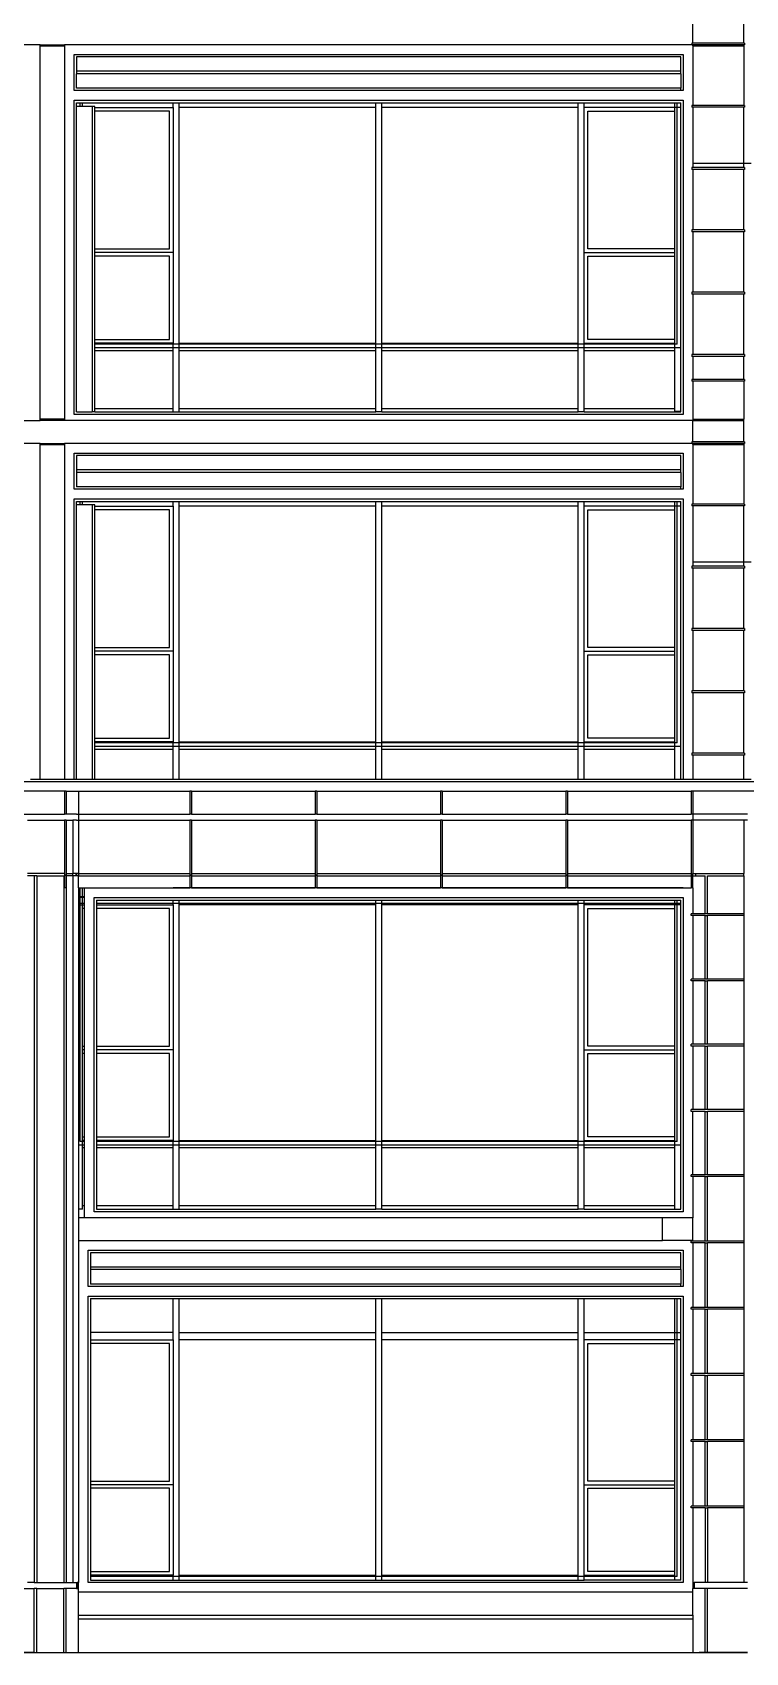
# Model space of a CAD drawing. Extents: x -311 to 61613, y 0 to 58400.
# Drawn here: x 7935 to 13835, y 0 to 13412 of the extents above; entities that cross this region are included whole.
import ezdxf

# ---------------------------------------------------------------- set-up
doc = ezdxf.new("R2010")
doc.units = 0
doc.header["$LTSCALE"] = 1000
doc.header["$MEASUREMENT"] = 0
doc.layers.add('AD-AREA-OUTL', color=31, linetype='Continuous')

msp = doc.modelspace()

# ---------------------------------------------------------------- linework, layer by layer
at = {"layer": 'AD-AREA-OUTL', "color": 252}
for p, q in [((13400, 13324), (13400, 13500)), ((13820, 13324), (13820, 13500)), ((8000, 13310), (4447, 13310)), ((8000, 13310), (8200, 13310)), ((8000, 13300), (8000, 13310)), ((8000, 10210), (8000, 13300)), ((8000, 13300), (8200, 13300)), ((13390, 13310), (8200, 13310)), ((8200, 13310), (8200, 13300)), ((8200, 13300), (8200, 10210)), ((13400, 13324), (13390, 13324)), ((13390, 13324), (13390, 13310)), ((13390, 13310), (13390, 13309)), ((13400, 13309), (13390, 13309)), ((13820, 13324), (13400, 13324)), ((13410, 13309), (13400, 13309)), ((13400, 13300), (13400, 13309)), ((13400, 13300), (13410, 13300)), ((13400, 13300), (13400, 12808)), ((13820, 13309), (13410, 13309)), ((13410, 13309), (13410, 13300)), ((13410, 13300), (13820, 13300)), ((13825, 13324), (13820, 13324)), ((13825, 13309), (13820, 13309)), ((13820, 13309), (13820, 13300)), ((13820, 13300), (13820, 12808)), ((13825, 13324), (13825, 13309)), ((8280, 12930), (8280, 13230)), ((8280, 13230), (13320, 13230)), ((8300, 13210), (8300, 13090)), ((13300, 13210), (8300, 13210)), ((13300, 13090), (13300, 13210)), ((13320, 13230), (13320, 12930)), ((8300, 13090), (8300, 13070)), ((13300, 13090), (8300, 13090)), ((8300, 12950), (8300, 13070)), ((13300, 13070), (8300, 13070)), ((13300, 13070), (13300, 13090)), ((13300, 13070), (13300, 12950)), ((13300, 12930), (8280, 12930)), ((13300, 12950), (8300, 12950)), ((13300, 12930), (13300, 12950)), ((13320, 12930), (13300, 12930)), ((8280, 12850), (13320, 12850)), ((8280, 10250), (8280, 12850)), ((8300, 12830), (8330, 12830)), ((8300, 12800), (8300, 12830)), ((8300, 10270), (8300, 12800)), ((8330, 12800), (8300, 12800)), ((8330, 12830), (8350, 12830)), ((8330, 12800), (8330, 12830)), ((8350, 12800), (8330, 12800)), ((8350, 12830), (9100, 12830)), ((8350, 12800), (8350, 12830)), ((8430, 12800), (8350, 12800)), ((8430, 12800), (8430, 10270)), ((8450, 12800), (8430, 12800)), ((8450, 12790), (8450, 12800)), ((8450, 12760), (8450, 12790)), ((8450, 12790), (9100, 12790)), ((8450, 11620), (8450, 12760)), ((9070, 12760), (8450, 12760)), ((9070, 11620), (9070, 12760)), ((9100, 12830), (9150, 12830)), ((9100, 12790), (9100, 12830)), ((9100, 12790), (9100, 11590)), ((9150, 12830), (10775, 12830)), ((9150, 12790), (9150, 12830)), ((9150, 10840), (9150, 12790)), ((10775, 12790), (9150, 12790)), ((10775, 12830), (10825, 12830)), ((10775, 12790), (10775, 12830)), ((10775, 10840), (10775, 12790)), ((10825, 12830), (12450, 12830)), ((10825, 12790), (10825, 12830)), ((10825, 10840), (10825, 12790)), ((12450, 12790), (10825, 12790)), ((12450, 12830), (12500, 12830)), ((12450, 12790), (12450, 12830)), ((12450, 10840), (12450, 12790)), ((12500, 12830), (13250, 12830)), ((12500, 12790), (12500, 12830)), ((12500, 11590), (12500, 12790)), ((13250, 12790), (12500, 12790)), ((12530, 12760), (13250, 12760)), ((12530, 11620), (12530, 12760)), ((13250, 12830), (13270, 12830)), ((13250, 12790), (13250, 12830)), ((13250, 12760), (13250, 12790)), ((13270, 12790), (13250, 12790)), ((13250, 11620), (13250, 12760)), ((13270, 12830), (13300, 12830)), ((13270, 12790), (13270, 12830)), ((13300, 12790), (13270, 12790)), ((13270, 10830), (13270, 12790)), ((13300, 12790), (13300, 12830)), ((13300, 10800), (13300, 12790)), ((13320, 12850), (13320, 10250)), ((13400, 12808), (13390, 12808)), ((13390, 12808), (13390, 12793)), ((13400, 12793), (13390, 12793)), ((13820, 12808), (13400, 12808)), ((13820, 12793), (13400, 12793)), ((13400, 12793), (13400, 12330)), ((13825, 12808), (13820, 12808)), ((13825, 12793), (13820, 12793)), ((13820, 12330), (13820, 12793)), ((13825, 12808), (13825, 12793)), ((13400, 12293), (13390, 12293)), ((13390, 12293), (13390, 12278)), ((13400, 12278), (13390, 12278)), ((13400, 12330), (13400, 12293)), ((13400, 12330), (13820, 12330)), ((13820, 12293), (13400, 12293)), ((13820, 12278), (13400, 12278)), ((13400, 12278), (13400, 11777)), ((13820, 12293), (13820, 12330)), ((13820, 12330), (13880, 12330)), ((13825, 12293), (13820, 12293)), ((13825, 12278), (13820, 12278)), ((13820, 11777), (13820, 12278)), ((13825, 12293), (13825, 12278)), ((13400, 11777), (13390, 11777)), ((13390, 11777), (13390, 11762)), ((13400, 11762), (13390, 11762)), ((13820, 11777), (13400, 11777)), ((13820, 11762), (13400, 11762)), ((13400, 11762), (13400, 11261)), ((13825, 11777), (13820, 11777)), ((13825, 11762), (13820, 11762)), ((13820, 11261), (13820, 11762)), ((13825, 11777), (13825, 11762)), ((8450, 11590), (8450, 11620)), ((8450, 11620), (9070, 11620)), ((8450, 11560), (8450, 11590)), ((9100, 11590), (8450, 11590)), ((8450, 10870), (8450, 11560)), ((9070, 11560), (8450, 11560)), ((9070, 10870), (9070, 11560)), ((9100, 11590), (9100, 10840)), ((12500, 10840), (12500, 11590)), ((12500, 11590), (13250, 11590)), ((13250, 11620), (12530, 11620)), ((12530, 11560), (13250, 11560)), ((12530, 10870), (12530, 11560)), ((13250, 11590), (13250, 11620)), ((13250, 11560), (13250, 11590)), ((13250, 10870), (13250, 11560)), ((13400, 11261), (13390, 11261)), ((13390, 11261), (13390, 11246)), ((13400, 11246), (13390, 11246)), ((13820, 11261), (13400, 11261)), ((13820, 11246), (13400, 11246)), ((13400, 11246), (13400, 10745)), ((13825, 11261), (13820, 11261)), ((13825, 11246), (13820, 11246)), ((13820, 10745), (13820, 11246)), ((13825, 11261), (13825, 11246)), ((8450, 10840), (8450, 10870)), ((8450, 10870), (9070, 10870)), ((13250, 10870), (12530, 10870)), ((13250, 10840), (13250, 10870)), ((8450, 10830), (8450, 10840)), ((9100, 10840), (8450, 10840)), ((8450, 10800), (8450, 10830)), ((9100, 10830), (8450, 10830)), ((8450, 10780), (8450, 10800)), ((9100, 10800), (8450, 10800)), ((8450, 10300), (8450, 10780)), ((8450, 10780), (9100, 10780)), ((9100, 10830), (9100, 10840)), ((9100, 10800), (9100, 10830)), ((9150, 10830), (9100, 10830)), ((9100, 10780), (9100, 10800)), ((9150, 10800), (9100, 10800)), ((9100, 10300), (9100, 10780)), ((9150, 10830), (9150, 10840)), ((9150, 10840), (10775, 10840)), ((9150, 10800), (9150, 10830)), ((10775, 10830), (9150, 10830)), ((9150, 10780), (9150, 10800)), ((10775, 10800), (9150, 10800)), ((9150, 10300), (9150, 10780)), ((9150, 10780), (10775, 10780)), ((10775, 10830), (10775, 10840)), ((10775, 10800), (10775, 10830)), ((10825, 10830), (10775, 10830)), ((10775, 10780), (10775, 10800)), ((10825, 10800), (10775, 10800)), ((10775, 10300), (10775, 10780)), ((10825, 10830), (10825, 10840)), ((10825, 10840), (12450, 10840)), ((10825, 10800), (10825, 10830)), ((12450, 10830), (10825, 10830)), ((12450, 10800), (10825, 10800)), ((10825, 10780), (10825, 10800)), ((10825, 10300), (10825, 10780)), ((10825, 10780), (12450, 10780)), ((12450, 10830), (12450, 10840)), ((12500, 10830), (12450, 10830)), ((12450, 10800), (12450, 10830)), ((12500, 10800), (12450, 10800)), ((12450, 10780), (12450, 10800)), ((12450, 10300), (12450, 10780)), ((12500, 10830), (12500, 10840)), ((12500, 10840), (13250, 10840)), ((13250, 10830), (12500, 10830)), ((12500, 10800), (12500, 10830)), ((13250, 10800), (12500, 10800)), ((12500, 10780), (12500, 10800)), ((12500, 10300), (12500, 10780)), ((12500, 10780), (13250, 10780)), ((13250, 10830), (13250, 10840)), ((13270, 10830), (13250, 10830)), ((13250, 10800), (13250, 10830)), ((13250, 10780), (13250, 10800)), ((13300, 10800), (13250, 10800)), ((13250, 10300), (13250, 10780)), ((13300, 10276), (13300, 10800)), ((13400, 10745), (13390, 10745)), ((13390, 10745), (13390, 10730)), ((13400, 10730), (13390, 10730)), ((13820, 10745), (13400, 10745)), ((13820, 10730), (13400, 10730)), ((13400, 10730), (13400, 10540)), ((13825, 10745), (13820, 10745)), ((13825, 10730), (13820, 10730)), ((13820, 10540), (13820, 10730)), ((13825, 10745), (13825, 10730)), ((13400, 10540), (13390, 10540)), ((13390, 10540), (13390, 10525)), ((13400, 10525), (13390, 10525)), ((13820, 10540), (13400, 10540)), ((13820, 10525), (13400, 10525)), ((13400, 10525), (13400, 10210)), ((13825, 10540), (13820, 10540)), ((13825, 10525), (13820, 10525)), ((13820, 10525), (13820, 10210)), ((13825, 10540), (13825, 10525)), ((4447, 10200), (8000, 10200)), ((8000, 10200), (8000, 10210)), ((8200, 10210), (8000, 10210)), ((8200, 10200), (8000, 10200)), ((8200, 10210), (8200, 10200)), ((13400, 10200), (8200, 10200)), ((13320, 10250), (8280, 10250)), ((8300, 10270), (8430, 10270)), ((8450, 10270), (8430, 10270)), ((8450, 10270), (8450, 10300)), ((8450, 10300), (9100, 10300)), ((8450, 10270), (9100, 10270)), ((9100, 10270), (9100, 10300)), ((9100, 10270), (9150, 10270)), ((9150, 10270), (9150, 10300)), ((9150, 10300), (10775, 10300)), ((9150, 10270), (10775, 10270)), ((10775, 10270), (10775, 10300)), ((10825, 10270), (10775, 10270)), ((10825, 10270), (10825, 10300)), ((10825, 10300), (12450, 10300)), ((10825, 10270), (12450, 10270)), ((12450, 10270), (12450, 10300)), ((12500, 10270), (12450, 10270)), ((12500, 10270), (12500, 10300)), ((12500, 10300), (13250, 10300)), ((12500, 10270), (13250, 10270)), ((13250, 10276), (13250, 10300)), ((13250, 10276), (13300, 10276)), ((13250, 10270), (13250, 10276)), ((13250, 10270), (13300, 10270)), ((13300, 10270), (13300, 10276)), ((13400, 10210), (13410, 10210)), ((13400, 10210), (13400, 10200)), ((13400, 10200), (13410, 10200)), ((13400, 10024), (13400, 10200)), ((13410, 10210), (13820, 10210)), ((13410, 10200), (13410, 10210)), ((13410, 10200), (13820, 10200)), ((13820, 10200), (13820, 10210)), ((13820, 10024), (13820, 10200)), ((8000, 10010), (4447, 10010)), ((8000, 10010), (8200, 10010)), ((8000, 10000), (8000, 10010)), ((8000, 7230), (8000, 10000)), ((8000, 10000), (8200, 10000)), ((13390, 10010), (8200, 10010)), ((8200, 10010), (8200, 10000)), ((8200, 10000), (8200, 7230)), ((8280, 9630), (8280, 9930)), ((8280, 9930), (13320, 9930)), ((13320, 9930), (13320, 9630)), ((13400, 10024), (13390, 10024)), ((13390, 10024), (13390, 10010)), ((13390, 10010), (13390, 10009)), ((13400, 10009), (13390, 10009)), ((13820, 10024), (13400, 10024)), ((13410, 10009), (13400, 10009)), ((13400, 10000), (13400, 10009)), ((13400, 10000), (13410, 10000)), ((13400, 10000), (13400, 9508)), ((13820, 10009), (13410, 10009)), ((13410, 10009), (13410, 10000)), ((13410, 10000), (13820, 10000)), ((13825, 10024), (13820, 10024)), ((13825, 10009), (13820, 10009)), ((13820, 10009), (13820, 10000)), ((13820, 10000), (13820, 9508)), ((13825, 10024), (13825, 10009)), ((8300, 9910), (8300, 9790)), ((13300, 9910), (8300, 9910)), ((13300, 9790), (13300, 9910)), ((8300, 9790), (8300, 9770)), ((13300, 9790), (8300, 9790)), ((8300, 9770), (8300, 9650)), ((13300, 9770), (8300, 9770)), ((13300, 9770), (13300, 9790)), ((13300, 9770), (13300, 9650)), ((13300, 9630), (8280, 9630)), ((8280, 9550), (13320, 9550)), ((8280, 7230), (8280, 9550)), ((13300, 9650), (8300, 9650)), ((8300, 9530), (8330, 9530)), ((8300, 9500), (8300, 9530)), ((8330, 9530), (8350, 9530)), ((8330, 9500), (8330, 9530)), ((8350, 9530), (9100, 9530)), ((8350, 9500), (8350, 9530)), ((9100, 9530), (9150, 9530)), ((9100, 9490), (9100, 9530)), ((9150, 9530), (10775, 9530)), ((9150, 9490), (9150, 9530)), ((10775, 9530), (10825, 9530)), ((10775, 9490), (10775, 9530)), ((10825, 9530), (12450, 9530)), ((10825, 9490), (10825, 9530)), ((12450, 9530), (12500, 9530)), ((12450, 9490), (12450, 9530)), ((12500, 9530), (13250, 9530)), ((12500, 9490), (12500, 9530)), ((13250, 9530), (13270, 9530)), ((13250, 9490), (13250, 9530)), ((13270, 9530), (13300, 9530)), ((13270, 9490), (13270, 9530)), ((13300, 9630), (13300, 9650)), ((13320, 9630), (13300, 9630)), ((13300, 9490), (13300, 9530)), ((13320, 9550), (13320, 7230)), ((8300, 7230), (8300, 9500)), ((8330, 9500), (8300, 9500)), ((8350, 9500), (8330, 9500)), ((8430, 9500), (8350, 9500)), ((8430, 9500), (8430, 7230)), ((8450, 9500), (8430, 9500)), ((8450, 9490), (8450, 9500)), ((8450, 9460), (8450, 9490)), ((8450, 9490), (9100, 9490)), ((8450, 8320), (8450, 9460)), ((9070, 9460), (8450, 9460)), ((9070, 8320), (9070, 9460)), ((9100, 9490), (9100, 8290)), ((9150, 7540), (9150, 9490)), ((10775, 9490), (9150, 9490)), ((10775, 7540), (10775, 9490)), ((10825, 7540), (10825, 9490)), ((12450, 9490), (10825, 9490)), ((12450, 7540), (12450, 9490)), ((12500, 8290), (12500, 9490)), ((13250, 9490), (12500, 9490)), ((12530, 9460), (13250, 9460)), ((12530, 8320), (12530, 9460)), ((13250, 9460), (13250, 9490)), ((13270, 9490), (13250, 9490)), ((13250, 8320), (13250, 9460)), ((13300, 9490), (13270, 9490)), ((13270, 7530), (13270, 9490)), ((13300, 7500), (13300, 9490)), ((13400, 9508), (13390, 9508)), ((13390, 9508), (13390, 9493)), ((13400, 9493), (13390, 9493)), ((13820, 9508), (13400, 9508)), ((13820, 9493), (13400, 9493)), ((13400, 9493), (13400, 9030)), ((13825, 9508), (13820, 9508)), ((13825, 9493), (13820, 9493)), ((13820, 9030), (13820, 9493)), ((13825, 9508), (13825, 9493)), ((13400, 8993), (13390, 8993)), ((13390, 8993), (13390, 8978)), ((13400, 9030), (13400, 8993)), ((13400, 9030), (13820, 9030)), ((13820, 8993), (13400, 8993)), ((13820, 8993), (13820, 9030)), ((13820, 9030), (13880, 9030)), ((13825, 8993), (13820, 8993)), ((13825, 8993), (13825, 8978)), ((13400, 8978), (13390, 8978)), ((13820, 8978), (13400, 8978)), ((13400, 8978), (13400, 8477)), ((13825, 8978), (13820, 8978)), ((13820, 8477), (13820, 8978)), ((13400, 8477), (13390, 8477)), ((13390, 8477), (13390, 8462)), ((13400, 8462), (13390, 8462)), ((13820, 8477), (13400, 8477)), ((13820, 8462), (13400, 8462)), ((13400, 8462), (13400, 7961)), ((13825, 8477), (13820, 8477)), ((13825, 8462), (13820, 8462)), ((13820, 7961), (13820, 8462)), ((13825, 8477), (13825, 8462)), ((8450, 8290), (8450, 8320)), ((8450, 8320), (9070, 8320)), ((13250, 8320), (12530, 8320)), ((13250, 8290), (13250, 8320)), ((8450, 8260), (8450, 8290)), ((9100, 8290), (8450, 8290)), ((8450, 7570), (8450, 8260)), ((9070, 8260), (8450, 8260)), ((9070, 7570), (9070, 8260)), ((9100, 8290), (9100, 7540)), ((12500, 7540), (12500, 8290)), ((12500, 8290), (13250, 8290)), ((12530, 8260), (13250, 8260)), ((12530, 7570), (12530, 8260)), ((13250, 8260), (13250, 8290)), ((13250, 7570), (13250, 8260)), ((13400, 7961), (13390, 7961)), ((13390, 7961), (13390, 7946)), ((13400, 7946), (13390, 7946)), ((13820, 7961), (13400, 7961)), ((13820, 7946), (13400, 7946)), ((13400, 7946), (13400, 7445)), ((13825, 7961), (13820, 7961)), ((13825, 7946), (13820, 7946)), ((13820, 7445), (13820, 7946)), ((13825, 7961), (13825, 7946)), ((8450, 7540), (8450, 7570)), ((8450, 7570), (9070, 7570)), ((8450, 7530), (8450, 7540)), ((9100, 7540), (8450, 7540)), ((8450, 7500), (8450, 7530)), ((9100, 7530), (8450, 7530)), ((9100, 7530), (9100, 7540)), ((9100, 7500), (9100, 7530)), ((9150, 7530), (9100, 7530)), ((9150, 7530), (9150, 7540)), ((9150, 7540), (10775, 7540)), ((9150, 7500), (9150, 7530)), ((10775, 7530), (9150, 7530)), ((10775, 7530), (10775, 7540)), ((10775, 7500), (10775, 7530)), ((10825, 7530), (10775, 7530)), ((10825, 7530), (10825, 7540)), ((10825, 7540), (12450, 7540)), ((12450, 7530), (10825, 7530)), ((10825, 7500), (10825, 7530)), ((12450, 7530), (12450, 7540)), ((12500, 7530), (12450, 7530)), ((12450, 7500), (12450, 7530)), ((12500, 7530), (12500, 7540)), ((12500, 7540), (13250, 7540)), ((13250, 7530), (12500, 7530)), ((12500, 7500), (12500, 7530)), ((13250, 7570), (12530, 7570)), ((13250, 7540), (13250, 7570)), ((13250, 7530), (13250, 7540)), ((13270, 7530), (13250, 7530)), ((13250, 7500), (13250, 7530)), ((9100, 7500), (8450, 7500)), ((8450, 7480), (8450, 7500)), ((8450, 7230), (8450, 7480)), ((8450, 7480), (9100, 7480)), ((9100, 7480), (9100, 7500)), ((9150, 7500), (9100, 7500)), ((9100, 7230), (9100, 7480)), ((9150, 7480), (9150, 7500)), ((10775, 7500), (9150, 7500)), ((9150, 7230), (9150, 7480)), ((9150, 7480), (10775, 7480)), ((10825, 7500), (10775, 7500)), ((10775, 7480), (10775, 7500)), ((10775, 7230), (10775, 7480)), ((12450, 7500), (10825, 7500)), ((10825, 7480), (10825, 7500)), ((10825, 7230), (10825, 7480)), ((10825, 7480), (12450, 7480)), ((12500, 7500), (12450, 7500)), ((12450, 7480), (12450, 7500)), ((12450, 7230), (12450, 7480)), ((13250, 7500), (12500, 7500)), ((12500, 7480), (12500, 7500)), ((12500, 7230), (12500, 7480)), ((12500, 7480), (13250, 7480)), ((13250, 7480), (13250, 7500)), ((13300, 7500), (13250, 7500)), ((13250, 7230), (13250, 7480)), ((13300, 7230), (13300, 7500)), ((13400, 7445), (13390, 7445)), ((13390, 7445), (13390, 7430)), ((13400, 7430), (13390, 7430)), ((13820, 7445), (13400, 7445)), ((13820, 7430), (13400, 7430)), ((13400, 7430), (13400, 7230)), ((13825, 7445), (13820, 7445)), ((13825, 7430), (13820, 7430)), ((13820, 7230), (13820, 7430)), ((13825, 7445), (13825, 7430)), ((30, 7210), (30750, 7210)), ((8200, 7130), (7850, 7130)), ((7920, 7230), (8000, 7230)), ((8000, 7230), (8200, 7230)), ((8200, 7230), (8280, 7230)), ((8200, 7130), (8200, 6940)), ((8215, 7130), (8200, 7130)), ((8215, 7130), (8315, 7130)), ((8215, 7130), (8215, 6940)), ((8280, 7230), (8300, 7230)), ((8300, 7230), (8430, 7230)), ((8315, 7130), (9237, 7130)), ((8315, 7130), (8315, 6940)), ((8430, 7230), (8450, 7230)), ((8450, 7230), (9100, 7230)), ((9100, 7230), (9150, 7230)), ((9150, 7230), (10775, 7230)), ((9237, 7130), (9237, 6940)), ((9252, 7130), (9237, 7130)), ((9252, 7130), (10274, 7130)), ((9252, 7130), (9252, 6940)), ((10274, 7130), (10274, 6940)), ((10289, 7130), (10274, 7130)), ((10289, 7130), (11311, 7130)), ((10289, 7130), (10289, 6940)), ((10775, 7230), (10825, 7230)), ((10825, 7230), (12450, 7230)), ((11311, 7130), (11311, 6940)), ((11326, 7130), (11311, 7130)), ((11326, 7130), (12348, 7130)), ((11326, 7130), (11326, 6940)), ((12348, 7130), (12348, 6940)), ((12363, 7130), (12348, 7130)), ((12363, 7130), (13385, 7130)), ((12363, 7130), (12363, 6940)), ((12450, 7230), (12500, 7230)), ((12500, 7230), (13250, 7230)), ((13250, 7230), (13300, 7230)), ((13300, 7230), (13320, 7230)), ((13320, 7230), (13400, 7230)), ((13385, 7130), (13385, 6940)), ((13400, 7130), (13385, 7130)), ((13400, 7230), (13820, 7230)), ((14285, 7130), (13400, 7130)), ((13400, 7130), (13400, 6940)), ((13820, 7230), (13880, 7230)), ((7865, 6940), (8200, 6940)), ((7895, 6890), (8200, 6890)), ((8215, 6940), (8200, 6940)), ((8200, 6890), (8200, 6450)), ((8215, 6890), (8200, 6890)), ((8300, 6940), (8215, 6940)), ((8215, 6890), (8270, 6890)), ((8215, 6890), (8215, 6450)), ((8300, 6890), (8270, 6890)), ((8270, 6890), (8270, 6450)), ((8300, 6940), (8315, 6940)), ((8300, 6890), (8315, 6890)), ((8315, 6940), (9237, 6940)), ((8315, 6940), (8315, 6890)), ((8315, 6890), (9237, 6890)), ((8315, 6890), (8315, 6450)), ((9252, 6940), (9237, 6940)), ((9237, 6890), (9237, 6450)), ((9252, 6890), (9237, 6890)), ((9252, 6940), (10274, 6940)), ((9252, 6890), (9252, 6450)), ((9252, 6890), (10274, 6890)), ((10289, 6940), (10274, 6940)), ((10274, 6890), (10274, 6450)), ((10289, 6890), (10274, 6890)), ((10289, 6940), (11311, 6940)), ((10289, 6890), (10289, 6450)), ((10289, 6890), (11311, 6890)), ((11326, 6940), (11311, 6940)), ((11311, 6890), (11311, 6450)), ((11326, 6890), (11311, 6890)), ((11326, 6940), (12348, 6940)), ((11326, 6890), (11326, 6450)), ((11326, 6890), (12348, 6890)), ((12363, 6940), (12348, 6940)), ((12348, 6890), (12348, 6450)), ((12363, 6890), (12348, 6890)), ((12363, 6940), (13385, 6940)), ((12363, 6890), (12363, 6450)), ((12363, 6890), (13385, 6890)), ((13400, 6940), (13385, 6940)), ((13385, 6890), (13385, 6450)), ((13400, 6890), (13385, 6890)), ((13400, 6940), (13400, 6890)), ((13850, 6940), (13400, 6940)), ((13400, 6890), (13400, 6450)), ((13820, 6890), (13400, 6890)), ((13850, 6890), (13820, 6890)), ((13820, 6890), (13820, 6450)), ((8200, 6450), (7895, 6450)), ((8200, 6450), (8200, 6435)), ((8215, 6450), (8215, 6435)), ((8215, 6450), (8270, 6450)), ((8295, 6450), (8270, 6450)), ((8270, 6430), (8270, 6450)), ((8300, 6450), (8295, 6450)), ((8295, 6450), (8295, 6430)), ((8315, 6450), (8300, 6450)), ((8300, 6450), (8300, 6430)), ((8315, 6450), (8315, 6430)), ((8315, 6450), (9237, 6450)), ((9237, 6450), (9237, 6435)), ((9252, 6450), (9252, 6435)), ((9252, 6450), (10274, 6450)), ((10274, 6450), (10274, 6435)), ((10289, 6450), (10289, 6435)), ((10289, 6450), (11311, 6450)), ((11311, 6450), (11311, 6435)), ((11326, 6450), (11326, 6435)), ((11326, 6450), (12348, 6450)), ((12348, 6450), (12348, 6435)), ((12363, 6450), (12363, 6435)), ((12363, 6450), (13385, 6450)), ((13385, 6450), (13385, 6435)), ((13400, 6435), (13400, 6450)), ((13400, 6450), (13420, 6450)), ((13420, 6450), (13420, 6430)), ((13420, 6450), (13820, 6450)), ((13820, 6430), (13820, 6450)), ((7950, 6430), (7895, 6430)), ((7950, 6430), (7950, 580)), ((7970, 6430), (7950, 6430)), ((7970, 6430), (7970, 580)), ((7970, 6430), (8195, 6430)), ((8195, 6430), (8195, 580)), ((8195, 6430), (8200, 6430)), ((8200, 6435), (8200, 6430)), ((8215, 6435), (8200, 6435)), ((8200, 6430), (8200, 6330)), ((8215, 6330), (8200, 6330)), ((8215, 6430), (8215, 6435)), ((8215, 6430), (8215, 580)), ((8215, 6430), (8215, 6430)), ((8270, 6430), (8215, 6430)), ((8215, 6430), (8215, 6330)), ((8295, 6430), (8270, 6430)), ((8270, 6430), (8270, 580)), ((8300, 6430), (8295, 6430)), ((8315, 6430), (8300, 6430)), ((8315, 6330), (8315, 6430)), ((8315, 6430), (9237, 6430)), ((8315, 6330), (8315, 6260)), ((8315, 6330), (8330, 6330)), ((8330, 6330), (8350, 6330)), ((8330, 6260), (8330, 6330)), ((8350, 6260), (8350, 6330)), ((8350, 6330), (8365, 6330)), ((8365, 6260), (8365, 6330)), ((8365, 6330), (8445, 6330)), ((8445, 6330), (9100, 6330)), ((8445, 6330), (8445, 6330)), ((8445, 6330), (9100, 6330)), ((8465, 6330), (8465, 6330)), ((9100, 6330), (9150, 6330)), ((9150, 6330), (9100, 6330)), ((9100, 6330), (9100, 6330)), ((9150, 6330), (9237, 6330)), ((10775, 6330), (9150, 6330)), ((9150, 6330), (9150, 6330)), ((9237, 6435), (9237, 6430)), ((9252, 6435), (9237, 6435)), ((9237, 6430), (9237, 6330)), ((9252, 6330), (9237, 6330)), ((9252, 6430), (9252, 6435)), ((9252, 6430), (9252, 6330)), ((9252, 6430), (10274, 6430)), ((9252, 6330), (10274, 6330)), ((10274, 6435), (10274, 6430)), ((10289, 6435), (10274, 6435)), ((10274, 6430), (10274, 6330)), ((10289, 6330), (10274, 6330)), ((10289, 6430), (10289, 6435)), ((10289, 6430), (10289, 6330)), ((10289, 6430), (11311, 6430)), ((10289, 6330), (10775, 6330)), ((10775, 6330), (10825, 6330)), ((10825, 6330), (10775, 6330)), ((10775, 6330), (10775, 6330)), ((12450, 6330), (10825, 6330)), ((10825, 6330), (11311, 6330)), ((10825, 6330), (10825, 6330)), ((11311, 6435), (11311, 6430)), ((11326, 6435), (11311, 6435)), ((11311, 6430), (11311, 6330)), ((11326, 6330), (11311, 6330)), ((11326, 6430), (11326, 6435)), ((11326, 6430), (11326, 6330)), ((11326, 6430), (12348, 6430)), ((11326, 6330), (12348, 6330)), ((12348, 6435), (12348, 6430)), ((12363, 6435), (12348, 6435)), ((12348, 6430), (12348, 6330)), ((12363, 6330), (12348, 6330)), ((12363, 6430), (12363, 6435)), ((12363, 6430), (12363, 6330)), ((12363, 6430), (13385, 6430)), ((12363, 6330), (12450, 6330)), ((12500, 6330), (12450, 6330)), ((12450, 6330), (12500, 6330)), ((12450, 6330), (12450, 6330)), ((13250, 6330), (12500, 6330)), ((12500, 6330), (12500, 6330)), ((12500, 6330), (13250, 6330)), ((13270, 6330), (13250, 6330)), ((13250, 6330), (13270, 6330)), ((13250, 6330), (13250, 6330)), ((13300, 6330), (13270, 6330)), ((13270, 6330), (13300, 6330)), ((13270, 6330), (13270, 6330)), ((13320, 6330), (13300, 6330)), ((13300, 6330), (13300, 6330)), ((13300, 6330), (13320, 6330)), ((13320, 6330), (13385, 6330)), ((13320, 6330), (13320, 6330)), ((13385, 6435), (13385, 6430)), ((13400, 6435), (13385, 6435)), ((13385, 6430), (13385, 6330)), ((13400, 6330), (13385, 6330)), ((13400, 6430), (13400, 6435)), ((13400, 6330), (13400, 6430)), ((13400, 6430), (13420, 6430)), ((13400, 6330), (13400, 6116)), ((13420, 6430), (13500, 6430)), ((13500, 6116), (13500, 6430)), ((13520, 6430), (13820, 6430)), ((13520, 6116), (13520, 6430)), ((13820, 6430), (13820, 6116)), ((8315, 6260), (8315, 6250)), ((8315, 6260), (8330, 6260)), ((8315, 6250), (8315, 6200)), ((8330, 6250), (8315, 6250)), ((8315, 6200), (8315, 6190)), ((8330, 6200), (8315, 6200)), ((8315, 6190), (8315, 4200)), ((8315, 6190), (8330, 6190)), ((8330, 6260), (8350, 6260)), ((8330, 6250), (8330, 6260)), ((8330, 6200), (8330, 6250)), ((8350, 6250), (8330, 6250)), ((8330, 6190), (8330, 6200)), ((8350, 6200), (8330, 6200)), ((8330, 6190), (8350, 6190)), ((8330, 4230), (8330, 6190)), ((8350, 6250), (8350, 6260)), ((8350, 6260), (8365, 6260)), ((8350, 6200), (8350, 6250)), ((8365, 6250), (8350, 6250)), ((8350, 6190), (8350, 6200)), ((8365, 6200), (8350, 6200)), ((8350, 6160), (8350, 6190)), ((8350, 6190), (8365, 6190)), ((8365, 6250), (8365, 6260)), ((8365, 6200), (8365, 6250)), ((8365, 6190), (8365, 6200)), ((8365, 6160), (8365, 6190)), ((8445, 6250), (13320, 6250)), ((8445, 3650), (8445, 6250)), ((8465, 6230), (8465, 6200)), ((8465, 6230), (9100, 6230)), ((8465, 6200), (8465, 6190)), ((9100, 6200), (8465, 6200)), ((8465, 6190), (8465, 6160)), ((8465, 6190), (9100, 6190)), ((9100, 6230), (9150, 6230)), ((9100, 6200), (9100, 6230)), ((9150, 6200), (9100, 6200)), ((9100, 6190), (9100, 6200)), ((9100, 6190), (9100, 4990)), ((9150, 6200), (9150, 6230)), ((9150, 6230), (10775, 6230)), ((9150, 6190), (9150, 6200)), ((10775, 6200), (9150, 6200)), ((9150, 4240), (9150, 6190)), ((10775, 6190), (9150, 6190)), ((10775, 6200), (10775, 6230)), ((10775, 6230), (10825, 6230)), ((10775, 6190), (10775, 6200)), ((10825, 6200), (10775, 6200)), ((10775, 4240), (10775, 6190)), ((10825, 6200), (10825, 6230)), ((10825, 6230), (12450, 6230)), ((10825, 6190), (10825, 6200)), ((12450, 6200), (10825, 6200)), ((10825, 4240), (10825, 6190)), ((12450, 6190), (10825, 6190)), ((12450, 6230), (12500, 6230)), ((12450, 6200), (12450, 6230)), ((12500, 6200), (12450, 6200)), ((12450, 6190), (12450, 6200)), ((12450, 4240), (12450, 6190)), ((12500, 6230), (13250, 6230)), ((12500, 6200), (12500, 6230)), ((13250, 6200), (12500, 6200)), ((12500, 6190), (12500, 6200)), ((12500, 4990), (12500, 6190)), ((13250, 6190), (12500, 6190)), ((13250, 6230), (13270, 6230)), ((13250, 6200), (13250, 6230)), ((13270, 6200), (13250, 6200)), ((13250, 6190), (13250, 6200)), ((13250, 6160), (13250, 6190)), ((13270, 6190), (13250, 6190)), ((13270, 6230), (13300, 6230)), ((13270, 6200), (13270, 6230)), ((13300, 6200), (13270, 6200)), ((13270, 6190), (13270, 6200)), ((13300, 6190), (13270, 6190)), ((13270, 4230), (13270, 6190)), ((13300, 6200), (13300, 6230)), ((13300, 6190), (13300, 6200)), ((13300, 4200), (13300, 6190)), ((13320, 6250), (13320, 3650)), ((8350, 5020), (8350, 6160)), ((8365, 6160), (8350, 6160)), ((8365, 5020), (8365, 6160)), ((8465, 6160), (8465, 5020)), ((9070, 6160), (8465, 6160)), ((9070, 5020), (9070, 6160)), ((12530, 6160), (13250, 6160)), ((12530, 5020), (12530, 6160)), ((13250, 5020), (13250, 6160)), ((13400, 6116), (13385, 6116)), ((13385, 6101), (13385, 6116)), ((13400, 6101), (13385, 6101)), ((13500, 6116), (13400, 6116)), ((13400, 6101), (13400, 5576)), ((13500, 6101), (13400, 6101)), ((13520, 6116), (13500, 6116)), ((13500, 5576), (13500, 6101)), ((13500, 6101), (13520, 6101)), ((13820, 6116), (13520, 6116)), ((13820, 6101), (13520, 6101)), ((13520, 5576), (13520, 6101)), ((13824, 6116), (13820, 6116)), ((13820, 6101), (13820, 5576)), ((13820, 6101), (13824, 6101)), ((13824, 6101), (13824, 6116)), ((13400, 5576), (13385, 5576)), ((13385, 5561), (13385, 5576)), ((13400, 5561), (13385, 5561)), ((13500, 5576), (13400, 5576)), ((13500, 5561), (13400, 5561)), ((13400, 5561), (13400, 5036)), ((13520, 5576), (13500, 5576)), ((13500, 5036), (13500, 5561)), ((13500, 5561), (13520, 5561)), ((13820, 5576), (13520, 5576)), ((13820, 5561), (13520, 5561)), ((13520, 5036), (13520, 5561)), ((13824, 5576), (13820, 5576)), ((13820, 5561), (13820, 5036)), ((13820, 5561), (13824, 5561)), ((13824, 5561), (13824, 5576)), ((8350, 4990), (8350, 5020)), ((8350, 5020), (8365, 5020)), ((8350, 4960), (8350, 4990)), ((8365, 4990), (8350, 4990)), ((8365, 4990), (8365, 5020)), ((8365, 4960), (8365, 4990)), ((8465, 5020), (8465, 4990)), ((8465, 5020), (9070, 5020)), ((8465, 4990), (8465, 4960)), ((9100, 4990), (8465, 4990)), ((9100, 4990), (9100, 4240)), ((12500, 4240), (12500, 4990)), ((12500, 4990), (13250, 4990)), ((13250, 5020), (12530, 5020)), ((13250, 4990), (13250, 5020)), ((13250, 4960), (13250, 4990)), ((13400, 5036), (13385, 5036)), ((13385, 5021), (13385, 5036)), ((13400, 5021), (13385, 5021)), ((13500, 5036), (13400, 5036)), ((13500, 5021), (13400, 5021)), ((13400, 5021), (13400, 4495)), ((13520, 5036), (13500, 5036)), ((13500, 4495), (13500, 5021)), ((13500, 5021), (13520, 5021)), ((13820, 5036), (13520, 5036)), ((13820, 5021), (13520, 5021)), ((13520, 4495), (13520, 5021)), ((13824, 5036), (13820, 5036)), ((13820, 5021), (13820, 4495)), ((13820, 5021), (13824, 5021)), ((13824, 5021), (13824, 5036)), ((8350, 4270), (8350, 4960)), ((8365, 4960), (8350, 4960)), ((8365, 4270), (8365, 4960)), ((8465, 4960), (8465, 4270)), ((9070, 4960), (8465, 4960)), ((9070, 4270), (9070, 4960)), ((12530, 4960), (13250, 4960)), ((12530, 4270), (12530, 4960)), ((13250, 4270), (13250, 4960)), ((13400, 4495), (13385, 4495)), ((13385, 4480), (13385, 4495)), ((13400, 4480), (13385, 4480)), ((13500, 4495), (13400, 4495)), ((13400, 3955), (13400, 4480)), ((13500, 4480), (13400, 4480)), ((13520, 4495), (13500, 4495)), ((13500, 3955), (13500, 4480)), ((13500, 4480), (13520, 4480)), ((13820, 4495), (13520, 4495)), ((13820, 4480), (13520, 4480)), ((13520, 3955), (13520, 4480)), ((13824, 4495), (13820, 4495)), ((13820, 4480), (13820, 3955)), ((13820, 4480), (13824, 4480)), ((13824, 4480), (13824, 4495)), ((8315, 4200), (8315, 3670)), ((8350, 4200), (8315, 4200)), ((8350, 4230), (8330, 4230)), ((8350, 4240), (8350, 4270)), ((8350, 4270), (8365, 4270)), ((8350, 4230), (8350, 4240)), ((8365, 4240), (8350, 4240)), ((8350, 4200), (8350, 4230)), ((8365, 4230), (8350, 4230)), ((8350, 4180), (8350, 4200)), ((8365, 4200), (8350, 4200)), ((8350, 3700), (8350, 4180)), ((8350, 4180), (8365, 4180)), ((8365, 4240), (8365, 4270)), ((8365, 4230), (8365, 4240)), ((8365, 4200), (8365, 4230)), ((8365, 4180), (8365, 4200)), ((8365, 3700), (8365, 4180)), ((8465, 4270), (8465, 4240)), ((8465, 4270), (9070, 4270)), ((8465, 4240), (8465, 4230)), ((9100, 4240), (8465, 4240)), ((8465, 4230), (8465, 4200)), ((9100, 4230), (8465, 4230)), ((8465, 4200), (8465, 4180)), ((9100, 4200), (8465, 4200)), ((8465, 4180), (8465, 3700)), ((8465, 4180), (9100, 4180)), ((9100, 4230), (9100, 4240)), ((9100, 4200), (9100, 4230)), ((9150, 4230), (9100, 4230)), ((9100, 4180), (9100, 4200)), ((9150, 4200), (9100, 4200)), ((9100, 3700), (9100, 4180)), ((9150, 4230), (9150, 4240)), ((9150, 4240), (10775, 4240)), ((9150, 4200), (9150, 4230)), ((10775, 4230), (9150, 4230)), ((9150, 4180), (9150, 4200)), ((10775, 4200), (9150, 4200)), ((9150, 3700), (9150, 4180)), ((9150, 4180), (10775, 4180)), ((10775, 4230), (10775, 4240)), ((10775, 4200), (10775, 4230)), ((10825, 4230), (10775, 4230)), ((10775, 4180), (10775, 4200)), ((10825, 4200), (10775, 4200)), ((10775, 3700), (10775, 4180)), ((10825, 4230), (10825, 4240)), ((10825, 4240), (12450, 4240)), ((10825, 4200), (10825, 4230)), ((12450, 4230), (10825, 4230)), ((12450, 4200), (10825, 4200)), ((10825, 4180), (10825, 4200)), ((10825, 3700), (10825, 4180)), ((10825, 4180), (12450, 4180)), ((12450, 4230), (12450, 4240)), ((12500, 4230), (12450, 4230)), ((12450, 4200), (12450, 4230)), ((12500, 4200), (12450, 4200)), ((12450, 4180), (12450, 4200)), ((12450, 3700), (12450, 4180)), ((12500, 4230), (12500, 4240)), ((12500, 4240), (13250, 4240)), ((13250, 4230), (12500, 4230)), ((12500, 4200), (12500, 4230)), ((13250, 4200), (12500, 4200)), ((12500, 4180), (12500, 4200)), ((12500, 3700), (12500, 4180)), ((12500, 4180), (13250, 4180)), ((13250, 4270), (12530, 4270)), ((13250, 4240), (13250, 4270)), ((13250, 4230), (13250, 4240)), ((13250, 4200), (13250, 4230)), ((13270, 4230), (13250, 4230)), ((13250, 4180), (13250, 4200)), ((13300, 4200), (13250, 4200)), ((13250, 3700), (13250, 4180)), ((13300, 3670), (13300, 4200)), ((13400, 3955), (13385, 3955)), ((13385, 3940), (13385, 3955)), ((13400, 3940), (13385, 3940)), ((13500, 3955), (13400, 3955)), ((13500, 3940), (13400, 3940)), ((13400, 3940), (13400, 3600)), ((13520, 3955), (13500, 3955)), ((13500, 3407), (13500, 3940)), ((13500, 3940), (13520, 3940)), ((13820, 3955), (13520, 3955)), ((13820, 3940), (13520, 3940)), ((13520, 3407), (13520, 3940)), ((13824, 3955), (13820, 3955)), ((13820, 3940), (13820, 3407)), ((13820, 3940), (13824, 3940)), ((13824, 3940), (13824, 3955)), ((8315, 3670), (8315, 3600)), ((8350, 3670), (8315, 3670)), ((8350, 3670), (8350, 3700)), ((8350, 3700), (8365, 3700)), ((8365, 3600), (8365, 3700)), ((13320, 3650), (8445, 3650)), ((8465, 3700), (8465, 3670)), ((8465, 3700), (9100, 3700)), ((8465, 3670), (9100, 3670)), ((9100, 3670), (9100, 3700)), ((9100, 3670), (9150, 3670)), ((9150, 3670), (9150, 3700)), ((9150, 3700), (10775, 3700)), ((9150, 3670), (10775, 3670)), ((10775, 3670), (10775, 3700)), ((10825, 3670), (10775, 3670)), ((10825, 3670), (10825, 3700)), ((10825, 3700), (12450, 3700)), ((10825, 3670), (12450, 3670)), ((12450, 3670), (12450, 3700)), ((12500, 3670), (12450, 3670)), ((12500, 3670), (12500, 3700)), ((12500, 3700), (13250, 3700)), ((12500, 3670), (13250, 3670)), ((13250, 3670), (13250, 3700)), ((13250, 3670), (13300, 3670)), ((8315, 3600), (8315, 3410)), ((8365, 3600), (8315, 3600)), ((13149, 3600), (8365, 3600)), ((13400, 3600), (13149, 3600)), ((13149, 3410), (13149, 3600)), ((13400, 3410), (13400, 3600)), ((8315, 3410), (13149, 3410)), ((8315, 3410), (8315, 580)), ((13400, 3410), (13149, 3410)), ((13400, 3407), (13385, 3407)), ((13385, 3392), (13385, 3407)), ((13400, 3392), (13385, 3392)), ((13400, 3407), (13400, 3410)), ((13500, 3407), (13400, 3407)), ((13400, 3392), (13400, 2858)), ((13500, 3392), (13400, 3392)), ((13520, 3407), (13500, 3407)), ((13500, 2858), (13500, 3392)), ((13500, 3392), (13520, 3392)), ((13820, 3407), (13520, 3407)), ((13820, 3392), (13520, 3392)), ((13520, 2858), (13520, 3392)), ((13824, 3407), (13820, 3407)), ((13820, 3392), (13820, 2858)), ((13820, 3392), (13824, 3392)), ((13824, 3392), (13824, 3407)), ((8395, 3030), (8395, 3330)), ((8395, 3330), (13320, 3330)), ((8415, 3310), (8415, 3190)), ((13300, 3310), (8415, 3310)), ((13300, 3190), (13300, 3310)), ((13320, 3330), (13320, 3030)), ((8415, 3190), (8415, 3170)), ((13300, 3190), (8415, 3190)), ((13300, 3170), (8415, 3170)), ((8415, 3170), (8415, 3050)), ((13300, 3170), (13300, 3190)), ((13300, 3170), (13300, 3050)), ((13300, 3030), (8395, 3030)), ((13300, 3050), (8415, 3050)), ((13300, 3030), (13300, 3050)), ((13320, 3030), (13300, 3030)), ((8395, 2950), (13320, 2950)), ((8395, 580), (8395, 2950)), ((8415, 2930), (9100, 2930)), ((8415, 2930), (8415, 2650)), ((9100, 2930), (9150, 2930)), ((9100, 2650), (9100, 2930)), ((9150, 2930), (10775, 2930)), ((9150, 2650), (9150, 2930)), ((10775, 2930), (10825, 2930)), ((10775, 2650), (10775, 2930)), ((10825, 2930), (12450, 2930)), ((10825, 2650), (10825, 2930)), ((12450, 2930), (12500, 2930)), ((12450, 2650), (12450, 2930)), ((12500, 2930), (13250, 2930)), ((12500, 2650), (12500, 2930)), ((13250, 2930), (13270, 2930)), ((13250, 2650), (13250, 2930)), ((13270, 2930), (13300, 2930)), ((13270, 2650), (13270, 2930)), ((13300, 2650), (13300, 2930)), ((13320, 2950), (13320, 580)), ((13400, 2858), (13385, 2858)), ((13385, 2843), (13385, 2858)), ((13400, 2843), (13385, 2843)), ((13500, 2858), (13400, 2858)), ((13500, 2843), (13400, 2843)), ((13400, 2843), (13400, 2310)), ((13520, 2858), (13500, 2858)), ((13500, 2310), (13500, 2843)), ((13500, 2843), (13520, 2843)), ((13820, 2858), (13520, 2858)), ((13820, 2843), (13520, 2843)), ((13520, 2310), (13520, 2843)), ((13824, 2858), (13820, 2858)), ((13820, 2843), (13820, 2310)), ((13820, 2843), (13824, 2843)), ((13824, 2843), (13824, 2858)), ((8415, 2650), (8415, 2590)), ((9100, 2650), (8415, 2650)), ((8415, 2590), (8415, 2560)), ((8415, 2590), (9100, 2590)), ((8415, 2560), (8415, 1420)), ((9070, 2560), (8415, 2560)), ((9070, 1420), (9070, 2560)), ((9100, 2590), (9100, 2650)), ((9100, 2590), (9100, 1390)), ((9150, 2590), (9150, 2650)), ((9150, 2650), (10775, 2650)), ((9150, 640), (9150, 2590)), ((10775, 2590), (9150, 2590)), ((10775, 2590), (10775, 2650)), ((10775, 640), (10775, 2590)), ((10825, 2590), (10825, 2650)), ((10825, 2650), (12450, 2650)), ((10825, 640), (10825, 2590)), ((12450, 2590), (10825, 2590)), ((12450, 2590), (12450, 2650)), ((12450, 640), (12450, 2590)), ((12500, 2650), (13250, 2650)), ((12500, 2590), (12500, 2650)), ((12500, 1390), (12500, 2590)), ((13250, 2590), (12500, 2590)), ((12530, 2560), (13250, 2560)), ((12530, 1420), (12530, 2560)), ((13250, 2590), (13250, 2650)), ((13250, 2650), (13270, 2650)), ((13250, 2560), (13250, 2590)), ((13270, 2590), (13250, 2590)), ((13250, 1420), (13250, 2560)), ((13270, 2650), (13300, 2650)), ((13270, 2590), (13270, 2650)), ((13300, 2590), (13270, 2590)), ((13270, 630), (13270, 2590)), ((13300, 2590), (13300, 2650)), ((13300, 600), (13300, 2590)), ((13400, 2310), (13385, 2310)), ((13385, 2295), (13385, 2310)), ((13400, 2295), (13385, 2295)), ((13500, 2310), (13400, 2310)), ((13500, 2295), (13400, 2295)), ((13400, 2295), (13400, 1762)), ((13520, 2310), (13500, 2310)), ((13500, 1762), (13500, 2295)), ((13500, 2295), (13520, 2295)), ((13820, 2310), (13520, 2310)), ((13820, 2295), (13520, 2295)), ((13520, 1762), (13520, 2295)), ((13824, 2310), (13820, 2310)), ((13820, 2295), (13820, 1762)), ((13820, 2295), (13824, 2295)), ((13824, 2295), (13824, 2310)), ((13400, 1762), (13385, 1762)), ((13385, 1747), (13385, 1762)), ((13400, 1747), (13385, 1747)), ((13500, 1762), (13400, 1762)), ((13500, 1747), (13400, 1747)), ((13400, 1747), (13400, 1213)), ((13520, 1762), (13500, 1762)), ((13500, 1213), (13500, 1747)), ((13500, 1747), (13520, 1747)), ((13820, 1762), (13520, 1762)), ((13820, 1747), (13520, 1747)), ((13520, 1213), (13520, 1747)), ((13824, 1762), (13820, 1762)), ((13820, 1747), (13820, 1213)), ((13820, 1747), (13824, 1747)), ((13824, 1747), (13824, 1762)), ((8415, 1420), (8415, 1390)), ((8415, 1420), (9070, 1420)), ((8415, 1390), (8415, 1360)), ((9100, 1390), (8415, 1390)), ((8415, 1360), (8415, 670)), ((9070, 1360), (8415, 1360)), ((9070, 670), (9070, 1360)), ((9100, 1390), (9100, 640)), ((12500, 640), (12500, 1390)), ((12500, 1390), (13250, 1390)), ((13250, 1420), (12530, 1420)), ((12530, 1360), (13250, 1360)), ((12530, 670), (12530, 1360)), ((13250, 1390), (13250, 1420)), ((13250, 1360), (13250, 1390)), ((13250, 670), (13250, 1360)), ((13400, 1213), (13385, 1213)), ((13385, 1198), (13385, 1213)), ((13500, 1213), (13400, 1213)), ((13520, 1213), (13500, 1213)), ((13820, 1213), (13520, 1213)), ((13824, 1213), (13820, 1213)), ((13824, 1198), (13824, 1213)), ((13400, 1198), (13385, 1198)), ((13500, 1198), (13400, 1198)), ((13400, 1198), (13400, 580)), ((13500, 1198), (13500, 580)), ((13500, 1198), (13520, 1198)), ((13520, 1198), (13520, 580)), ((13820, 1198), (13520, 1198)), ((13820, 1198), (13820, 580)), ((13820, 1198), (13824, 1198)), ((7950, 580), (7895, 580)), ((7950, 580), (7970, 580)), ((7970, 580), (8195, 580)), ((8195, 580), (8215, 580)), ((8215, 580), (8270, 580)), ((8270, 580), (8300, 580)), ((8300, 580), (8305, 580)), ((8300, 580), (8300, 530)), ((8305, 580), (8305, 530)), ((8315, 580), (8305, 580)), ((8315, 530), (8315, 580)), ((13320, 580), (8395, 580)), ((8415, 670), (8415, 640)), ((8415, 670), (9070, 670)), ((8415, 640), (8415, 630)), ((9100, 640), (8415, 640)), ((9100, 630), (8415, 630)), ((8415, 630), (8415, 600)), ((8415, 600), (9100, 600)), ((9100, 630), (9100, 640)), ((9100, 600), (9100, 630)), ((9150, 630), (9100, 630)), ((9100, 600), (9150, 600)), ((9150, 630), (9150, 640)), ((9150, 640), (10775, 640)), ((9150, 600), (9150, 630)), ((10775, 630), (9150, 630)), ((9150, 600), (10775, 600)), ((10775, 630), (10775, 640)), ((10825, 630), (10775, 630)), ((10775, 600), (10775, 630)), ((10775, 600), (10825, 600)), ((10825, 630), (10825, 640)), ((10825, 640), (12450, 640)), ((12450, 630), (10825, 630)), ((10825, 600), (10825, 630)), ((10825, 600), (12450, 600)), ((12450, 630), (12450, 640)), ((12500, 630), (12450, 630)), ((12450, 600), (12450, 630)), ((12450, 600), (12500, 600)), ((12500, 630), (12500, 640)), ((12500, 640), (13250, 640)), ((13250, 630), (12500, 630)), ((12500, 600), (12500, 630)), ((13250, 600), (12500, 600)), ((13250, 670), (12530, 670)), ((13250, 640), (13250, 670)), ((13250, 630), (13250, 640)), ((13270, 630), (13250, 630)), ((13250, 600), (13250, 630)), ((13300, 600), (13250, 600)), ((13400, 580), (13400, 530)), ((13400, 580), (13410, 580)), ((13500, 580), (13410, 580)), ((13410, 580), (13410, 530)), ((13520, 580), (13500, 580)), ((13820, 580), (13520, 580)), ((13850, 580), (13820, 580)), ((7865, 530), (7950, 530)), ((7970, 530), (7950, 530)), ((7950, 0), (7950, 530)), ((7970, 530), (8195, 530)), ((7970, 0), (7970, 530)), ((8215, 530), (8195, 530)), ((8195, 0), (8195, 530)), ((8300, 530), (8215, 530)), ((8215, 0), (8215, 530)), ((8300, 530), (8305, 530)), ((8305, 530), (8315, 530)), ((8315, 500), (8315, 530)), ((8315, 310), (8315, 500)), ((13400, 500), (8315, 500)), ((13410, 530), (13400, 530)), ((13400, 500), (13400, 530)), ((13400, 310), (13400, 500)), ((13500, 530), (13410, 530)), ((13520, 530), (13500, 530)), ((13500, 0), (13500, 530)), ((13850, 530), (13520, 530)), ((13520, 0), (13520, 530)), ((8315, 280), (8315, 310)), ((8315, 310), (13400, 310)), ((8315, 0), (8315, 280)), ((8315, 280), (13400, 280)), ((13400, 310), (13400, 280)), ((13400, 280), (13400, 0)), ((7950, 0), (7865, 0)), ((7950, 0), (7970, 0)), ((7970, 0), (8195, 0)), ((8195, 0), (8215, 0)), ((8215, 0), (8300, 0)), ((8295, 0), (8300, 0)), ((8300, 0), (8315, 0)), ((13400, 0), (13400, 0)), ((13400, 0), (13450, 0)), ((13500, 0), (13450, 0)), ((13450, 0), (13450, 0)), ((13450, 0), (13450, 0)), ((13520, 0), (13500, 0)), ((13550, 0), (13520, 0)), ((13850, 0), (13550, 0)), ((13550, 0), (13550, 0)), ((50, 0), (13400, 0)), ((13400, 0), (13450, 0)), ((13450, 0), (13550, 0)), ((13550, 0), (13850, 0))]:
    msp.add_line(p, q, dxfattribs=at)

doc.saveas('drawing.dxf')
